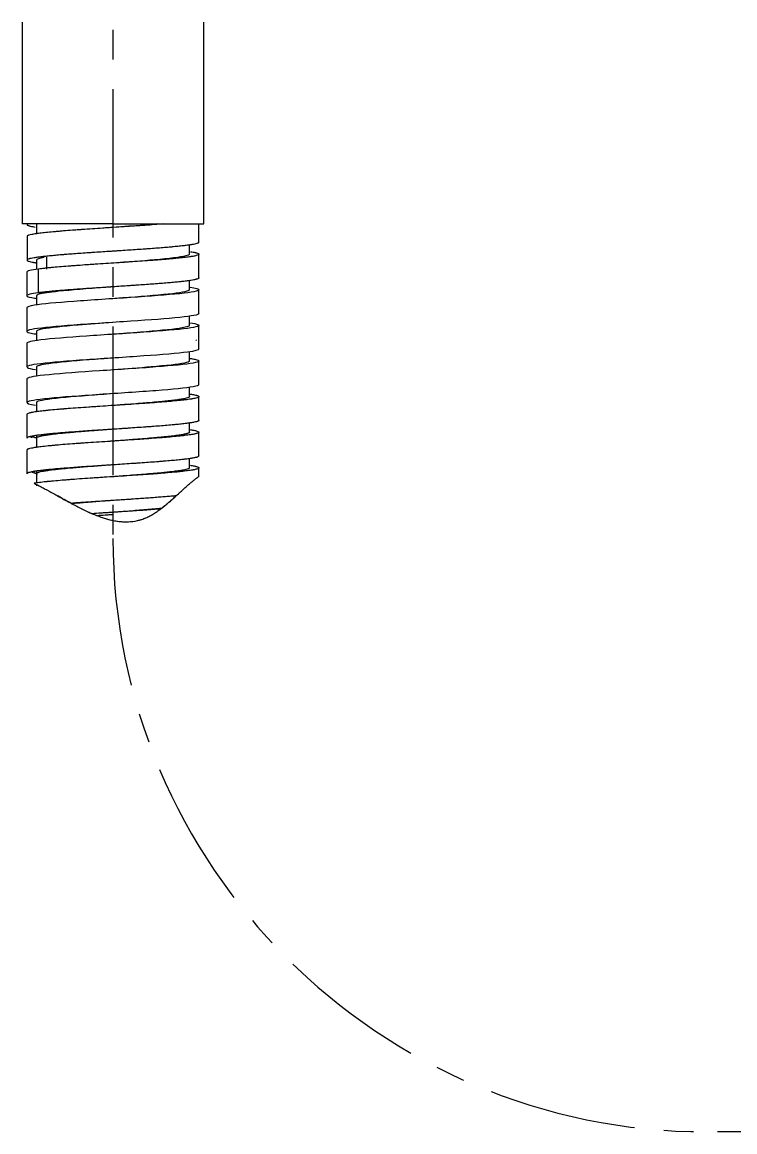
# Model space of a CAD drawing. Extents: x 1171 to 2300, y 0 to 827.
# Drawn here: x 1440.1 to 1500.2, y 132.3 to 225.8 of the extents above; entities that cross this region are included whole.
import ezdxf

# ---------------------------------------------------------------- set-up
doc = ezdxf.new("R2010")
doc.units = 0
doc.header["$LTSCALE"] = 10
doc.header["$MEASUREMENT"] = 0
doc.linetypes.add('CENTER', pattern=[2, 1.25, -0.25, 0.25, -0.25])
doc.layers.add('1', color=7, linetype='CONTINUOUS')

msp = doc.modelspace()

# ---------------------------------------------------------------- linework, layer by layer
at = {"layer": '1', "color": 1, "linetype": 'CENTER', "lineweight": -3}
for p, q in [((1447.754, 340.123), (1447.754, 182.282)), ((1571.205, 132.282), (1497.754, 132.282))]:
    msp.add_line(p, q, dxfattribs=at)
at = {"layer": '1', "color": 7, "linetype": 'Continuous', "lineweight": -3}
for p, q in [((1440.104, 225.777), (1440.104, 208.777)), ((1455.404, 208.777), (1455.404, 225.777)), ((1447.754, 208.777), (1440.104, 208.777)), ((1447.754, 208.777), (1455.404, 208.777)), ((1442.171, 204.977), (1442.171, 205.971))]:
    msp.add_line(p, q, dxfattribs=at)
at = {"layer": '1', "color": 1, "linetype": 'CENTER', "lineweight": -3}
msp.add_arc((1497.754, 182.282), 50, 180, 270, dxfattribs=at)
at = {"layer": '1', "color": 7, "linetype": 'Continuous', "lineweight": -3}
for points, knots in [([(1440.549, 208.777), (1440.526, 208.762), (1440.514, 208.747), (1440.51, 208.717), (1440.519, 208.702), (1440.557, 208.672), (1440.586, 208.657), (1440.647, 208.634), (1440.669, 208.626), (1440.708, 208.615), (1440.721, 208.611), (1440.749, 208.603), (1440.764, 208.6), (1440.841, 208.581), (1440.913, 208.566), (1441.059, 208.539), (1441.129, 208.527), (1441.205, 208.515)], [0, 0, 0, 0, 0.172951, 0.172951, 0.345901, 0.345901, 0.518852, 0.518852, 0.605327, 0.605327, 0.648564, 0.648564, 0.691802, 0.691802, 0.864753, 0.864753, 1, 1, 1, 1]), ([(1452.011, 208.777), (1451.766, 208.757), (1451.513, 208.738), (1450.991, 208.698), (1450.721, 208.678), (1450.304, 208.649), (1450.163, 208.639), (1449.948, 208.624), (1449.876, 208.619), (1449.731, 208.609), (1449.658, 208.604), (1449.292, 208.579), (1448.998, 208.559), (1448.405, 208.52), (1448.106, 208.5), (1447.655, 208.471), (1447.505, 208.461), (1447.202, 208.441), (1447.052, 208.431), (1446.604, 208.401), (1446.309, 208.381), (1445.728, 208.342), (1445.441, 208.322), (1445.124, 208.3), (1445.088, 208.297), (1445.018, 208.292), (1444.983, 208.29), (1444.878, 208.282), (1444.809, 208.277), (1444.603, 208.263), (1444.468, 208.253), (1444.073, 208.223), (1443.819, 208.203), (1443.454, 208.174), (1443.335, 208.164), (1443.159, 208.149), (1443.102, 208.144), (1442.987, 208.134), (1442.931, 208.129), (1442.652, 208.104), (1442.443, 208.085), (1442.054, 208.045), (1441.874, 208.025), (1441.625, 207.996), (1441.545, 207.986), (1441.432, 207.971), (1441.395, 207.966), (1441.323, 207.956), (1441.288, 207.951), (1441.12, 207.926), (1441.004, 207.906), (1440.807, 207.867), (1440.728, 207.848), (1440.65, 207.823), (1440.629, 207.815), (1440.61, 207.808), (1440.598, 207.803), (1440.592, 207.8), (1440.565, 207.788), (1440.549, 207.778), (1440.52, 207.755), (1440.511, 207.741), (1440.512, 207.728)], [0, 0, 0, 0, 0.056551, 0.056551, 0.113103, 0.113103, 0.141379, 0.141379, 0.155517, 0.155517, 0.169654, 0.169654, 0.226206, 0.226206, 0.282757, 0.282757, 0.311033, 0.311033, 0.339309, 0.339309, 0.39586, 0.39586, 0.452412, 0.452412, 0.459481, 0.459481, 0.46655, 0.46655, 0.480688, 0.480688, 0.508963, 0.508963, 0.565515, 0.565515, 0.593791, 0.593791, 0.607929, 0.607929, 0.622066, 0.622066, 0.678618, 0.678618, 0.735169, 0.735169, 0.763445, 0.763445, 0.777583, 0.777583, 0.791721, 0.791721, 0.848272, 0.848272, 0.904824, 0.904824, 0.918962, 0.926031, 0.926031, 0.9331, 0.9331, 0.961375, 0.961375, 1, 1, 1, 1]), ([(1451.541, 208.777), (1451.178, 208.744), (1450.003, 208.644), (1448.648, 208.543), (1447.745, 208.477)], [0, 0, 0, 0, 0.332219, 1, 1, 1, 1]), ([(1454.996, 207.227), (1454.995, 207.215), (1454.989, 207.204), (1454.967, 207.184), (1454.956, 207.177), (1454.935, 207.165), (1454.928, 207.162), (1454.911, 207.154), (1454.902, 207.15), (1454.855, 207.131), (1454.758, 207.101), (1454.62, 207.071), (1454.462, 207.041), (1454.372, 207.026), (1454.246, 207.007), (1454.22, 207.003), (1454.167, 206.995), (1454.14, 206.992), (1454.056, 206.98), (1453.998, 206.973), (1453.817, 206.95), (1453.688, 206.935), (1453.412, 206.905), (1453.266, 206.89), (1453.034, 206.867), (1452.955, 206.86), (1452.832, 206.848), (1452.791, 206.844), (1452.707, 206.837), (1452.665, 206.833), (1452.451, 206.814), (1452.274, 206.799), (1451.908, 206.769), (1451.72, 206.754), (1451.331, 206.724), (1451.131, 206.709), (1450.873, 206.69), (1450.821, 206.686), (1450.716, 206.678), (1450.663, 206.674), (1450.504, 206.663), (1450.397, 206.655), (1450.075, 206.633), (1449.857, 206.618), (1449.416, 206.588), (1448.971, 206.558), (1448.515, 206.527), (1448.227, 206.508), (1448.169, 206.505), (1448.054, 206.497), (1447.881, 206.486), (1447.709, 206.474), (1447.366, 206.452), (1447.138, 206.437), (1446.684, 206.406), (1446.458, 206.391), (1446.121, 206.369), (1446.009, 206.361), (1445.841, 206.35), (1445.786, 206.346), (1445.675, 206.338), (1445.62, 206.334), (1445.345, 206.315), (1445.13, 206.3), (1444.71, 206.27), (1444.505, 206.255), (1444.104, 206.225), (1443.908, 206.21), (1443.67, 206.191), (1443.622, 206.188), (1443.528, 206.18), (1443.388, 206.169), (1443.253, 206.157), (1442.988, 206.135), (1442.649, 206.104), (1442.34, 206.074), (1442.12, 206.052), (1442.048, 206.044), (1441.944, 206.033), (1441.909, 206.029), (1441.841, 206.021), (1441.808, 206.017), (1441.645, 205.998), (1441.403, 205.968), (1441.2, 205.938), (1441.016, 205.908), (1440.934, 205.893), (1440.845, 205.874), (1440.827, 205.87), (1440.794, 205.863), (1440.778, 205.859), (1440.733, 205.848), (1440.705, 205.84), (1440.631, 205.817), (1440.593, 205.802), (1440.538, 205.772), (1440.521, 205.757), (1440.512, 205.734), (1440.511, 205.727), (1440.514, 205.716), (1440.516, 205.712), (1440.521, 205.704), (1440.524, 205.7), (1440.542, 205.681), (1440.568, 205.666), (1440.64, 205.636), (1440.686, 205.621), (1440.798, 205.591), (1440.865, 205.576), (1440.962, 205.557), (1440.983, 205.553), (1441.024, 205.545), (1441.046, 205.542), (1441.112, 205.53), (1441.159, 205.523), (1441.221, 205.513), (1441.233, 205.511), (1441.246, 205.509)], [0, 0, 0, 0, 0.020473, 0.020473, 0.033664, 0.033664, 0.04026, 0.04026, 0.046855, 0.046855, 0.073238, 0.09962, 0.09962, 0.126003, 0.126003, 0.132598, 0.132598, 0.139194, 0.139194, 0.152385, 0.152385, 0.178768, 0.178768, 0.20515, 0.20515, 0.218341, 0.218341, 0.224937, 0.224937, 0.231532, 0.231532, 0.257915, 0.257915, 0.284297, 0.284297, 0.31068, 0.31068, 0.317275, 0.317275, 0.323871, 0.323871, 0.337062, 0.337062, 0.363445, 0.363445, 0.389827, 0.416209, 0.416209, 0.422805, 0.422805, 0.429401, 0.442592, 0.442592, 0.468974, 0.468974, 0.495357, 0.495357, 0.508548, 0.508548, 0.515144, 0.515144, 0.521739, 0.521739, 0.548122, 0.548122, 0.574504, 0.574504, 0.600887, 0.600887, 0.607482, 0.607482, 0.614078, 0.627269, 0.627269, 0.653651, 0.680034, 0.680034, 0.693225, 0.693225, 0.699821, 0.699821, 0.706416, 0.706416, 0.732799, 0.759181, 0.759181, 0.785564, 0.785564, 0.792159, 0.792159, 0.798755, 0.798755, 0.811946, 0.811946, 0.838328, 0.838328, 0.864711, 0.864711, 0.877902, 0.877902, 0.884498, 0.884498, 0.891093, 0.891093, 0.917476, 0.917476, 0.943858, 0.943858, 0.970241, 0.970241, 0.976836, 0.976836, 0.983432, 0.983432, 0.996623, 0.996623, 1, 1, 1, 1]), ([(1454.297, 206.439), (1454.377, 206.427), (1454.451, 206.415), (1454.572, 206.393), (1454.622, 206.383), (1454.69, 206.368), (1454.712, 206.363), (1454.742, 206.356), (1454.752, 206.353), (1454.771, 206.348), (1454.781, 206.346), (1454.862, 206.323), (1454.915, 206.304), (1454.983, 206.264), (1454.999, 206.245), (1454.995, 206.215), (1454.989, 206.205), (1454.976, 206.193), (1454.974, 206.19), (1454.967, 206.185), (1454.957, 206.178), (1454.944, 206.17), (1454.896, 206.145), (1454.839, 206.126), (1454.691, 206.086), (1454.6, 206.066), (1454.462, 206.042), (1454.433, 206.037), (1454.388, 206.029), (1454.373, 206.027), (1454.342, 206.022), (1454.263, 206.009), (1454.178, 205.997), (1453.961, 205.967), (1453.8, 205.948), (1453.447, 205.908), (1453.255, 205.888), (1453.022, 205.866), (1452.996, 205.864), (1452.943, 205.859), (1452.863, 205.851), (1452.782, 205.844), (1452.618, 205.829), (1452.505, 205.819), (1452.16, 205.789), (1451.919, 205.769), (1451.541, 205.74), (1451.412, 205.73), (1451.215, 205.715), (1451.149, 205.71), (1451.014, 205.7), (1450.947, 205.695), (1450.608, 205.67), (1450.33, 205.65), (1449.764, 205.611), (1449.476, 205.592), (1449.034, 205.562), (1448.885, 205.552), (1448.697, 205.54), (1448.66, 205.537), (1448.584, 205.532), (1448.472, 205.525), (1448.359, 205.517), (1447.984, 205.492), (1447.684, 205.473), (1447.087, 205.433), (1446.788, 205.413), (1446.453, 205.391), (1446.416, 205.388), (1446.342, 205.383), (1446.305, 205.381), (1446.194, 205.373), (1446.12, 205.368), (1445.9, 205.354), (1445.755, 205.344), (1445.326, 205.314), (1445.046, 205.294), (1444.636, 205.265), (1444.501, 205.255), (1444.302, 205.24), (1444.236, 205.235), (1444.137, 205.228), (1444.105, 205.225), (1444.039, 205.22), (1444.007, 205.218), (1443.716, 205.195), (1443.471, 205.176), (1443.004, 205.136), (1442.783, 205.117), (1442.469, 205.087), (1442.368, 205.077), (1442.22, 205.062), (1442.171, 205.057), (1442.076, 205.047), (1442.029, 205.042), (1441.801, 205.017), (1441.633, 204.997), (1441.48, 204.977)], [0, 0, 0, 0, 0.025064, 0.025064, 0.045375, 0.045375, 0.055531, 0.055531, 0.060609, 0.060609, 0.065686, 0.065686, 0.106309, 0.106309, 0.146931, 0.146931, 0.167242, 0.167242, 0.17232, 0.17232, 0.177398, 0.187553, 0.187553, 0.228176, 0.228176, 0.268798, 0.268798, 0.278954, 0.278954, 0.284031, 0.284031, 0.289109, 0.30942, 0.30942, 0.350043, 0.350043, 0.390665, 0.390665, 0.395743, 0.395743, 0.400821, 0.410976, 0.410976, 0.431287, 0.431287, 0.47191, 0.47191, 0.492221, 0.492221, 0.502376, 0.502376, 0.512532, 0.512532, 0.553154, 0.553154, 0.593777, 0.593777, 0.614088, 0.614088, 0.619166, 0.619166, 0.624243, 0.634399, 0.634399, 0.675021, 0.675021, 0.715644, 0.715644, 0.720721, 0.720721, 0.725799, 0.725799, 0.735955, 0.735955, 0.756266, 0.756266, 0.796888, 0.796888, 0.8172, 0.8172, 0.827355, 0.827355, 0.832433, 0.832433, 0.837511, 0.837511, 0.878133, 0.878133, 0.918755, 0.918755, 0.939067, 0.939067, 0.949222, 0.949222, 0.959378, 0.959378, 1, 1, 1, 1]), ([(1454.2, 206.227), (1454.2, 206.177), (1453.872, 206.019), (1451.691, 205.769), (1448.981, 205.568), (1447.74, 205.476)], [0, 0, 0, 0, 0.199495, 0.632369, 1, 1, 1, 1]), ([(1441.479, 204.977), (1441.161, 204.936), (1440.668, 204.852), (1440.507, 204.769), (1440.508, 204.727)], [0, 0, 0, 0, 0.499712, 1, 1, 1, 1]), ([(1454.997, 204.229), (1454.997, 204.227), (1454.996, 204.218), (1454.991, 204.209), (1454.972, 204.186), (1454.949, 204.171), (1454.881, 204.141), (1454.837, 204.126), (1454.755, 204.103), (1454.725, 204.095), (1454.66, 204.08), (1454.624, 204.073), (1454.511, 204.05), (1454.426, 204.035), (1454.235, 204.005), (1454.13, 203.99), (1453.899, 203.96), (1453.773, 203.945), (1453.604, 203.926), (1453.569, 203.922), (1453.499, 203.914), (1453.392, 203.903), (1453.281, 203.892), (1453.054, 203.869), (1452.736, 203.839), (1452.388, 203.809), (1452.117, 203.786), (1452.025, 203.778), (1451.883, 203.767), (1451.836, 203.763), (1451.74, 203.755), (1451.692, 203.752), (1451.45, 203.733), (1451.053, 203.702), (1450.432, 203.657), (1449.998, 203.627), (1449.722, 203.608), (1449.666, 203.605), (1449.554, 203.597), (1449.498, 203.593), (1449.33, 203.582), (1449.217, 203.574), (1448.879, 203.552), (1448.652, 203.537), (1448.197, 203.506), (1447.969, 203.491), (1447.625, 203.469), (1447.51, 203.461), (1447.338, 203.45), (1447.28, 203.446), (1447.165, 203.438), (1447.107, 203.434), (1446.82, 203.415), (1446.593, 203.4), (1446.144, 203.37), (1445.922, 203.355), (1445.483, 203.325), (1445.266, 203.31), (1444.999, 203.291), (1444.945, 203.287), (1444.839, 203.28), (1444.786, 203.276), (1444.628, 203.264), (1444.525, 203.257), (1444.219, 203.234), (1444.021, 203.219), (1443.639, 203.189), (1443.453, 203.174), (1443.185, 203.152), (1443.097, 203.144), (1442.967, 203.133), (1442.924, 203.129), (1442.839, 203.121), (1442.797, 203.117), (1442.588, 203.098), (1442.43, 203.083), (1442.13, 203.053), (1441.988, 203.038), (1441.722, 203.007), (1441.597, 202.992), (1441.48, 202.977)], [0, 0, 0, 0, 0.004128, 0.022235, 0.022235, 0.058448, 0.058448, 0.094662, 0.094662, 0.112769, 0.112769, 0.130875, 0.130875, 0.167089, 0.167089, 0.203303, 0.203303, 0.239516, 0.239516, 0.248569, 0.248569, 0.257623, 0.27573, 0.27573, 0.311943, 0.348157, 0.348157, 0.366263, 0.366263, 0.375317, 0.375317, 0.38437, 0.38437, 0.420584, 0.456797, 0.493011, 0.493011, 0.502064, 0.502064, 0.511117, 0.511117, 0.529224, 0.529224, 0.565438, 0.565438, 0.601651, 0.601651, 0.619758, 0.619758, 0.628811, 0.628811, 0.637865, 0.637865, 0.674078, 0.674078, 0.710292, 0.710292, 0.746505, 0.746505, 0.755559, 0.755559, 0.764612, 0.764612, 0.782719, 0.782719, 0.818932, 0.818932, 0.855146, 0.855146, 0.873253, 0.873253, 0.882306, 0.882306, 0.891359, 0.891359, 0.927573, 0.927573, 0.963786, 0.963786, 1, 1, 1, 1]), ([(1441.479, 202.977), (1441.161, 202.936), (1440.274, 202.786), (1440.473, 202.627), (1441.237, 202.51), (1441.295, 202.502)], [0, 0, 0, 0, 0.263249, 0.947222, 1, 1, 1, 1]), ([(1454.259, 203.445), (1454.743, 203.372), (1455.394, 203.191), (1453.84, 202.902), (1449.382, 202.577), (1444.198, 202.252), (1441.056, 201.968), (1440.507, 201.793), (1440.508, 201.726)], [0, 0, 0, 0, 0.126725, 0.315762, 0.504798, 0.693834, 0.88287, 1, 1, 1, 1]), ([(1442.171, 202.977), (1441.889, 202.936), (1441.45, 202.852), (1441.307, 202.769), (1441.308, 202.727)], [0, 0, 0, 0, 0.500337, 1, 1, 1, 1]), ([(1447.74, 203.476), (1447.519, 203.46), (1445.837, 203.335), (1443.688, 203.169), (1442.452, 203.019), (1442.171, 202.977)], [0, 0, 0, 0, 0.098152, 0.749362, 1, 1, 1, 1]), ([(1454.204, 203.227), (1454.202, 203.118), (1453.167, 202.902), (1450.117, 202.652), (1448.204, 202.51), (1447.753, 202.477)], [0, 0, 0, 0, 0.432837, 0.866435, 1, 1, 1, 1]), ([(1455.004, 201.227), (1455.002, 201.118), (1453.838, 200.902), (1449.382, 200.577), (1444.198, 200.252), (1440.599, 199.927), (1440.287, 199.679), (1441.042, 199.54), (1441.252, 199.509)], [0, 0, 0, 0, 0.18886, 0.378051, 0.567241, 0.756432, 0.945623, 1, 1, 1, 1]), ([(1454.214, 200.452), (1454.557, 200.402), (1455.318, 200.244), (1454.537, 199.977), (1450.561, 199.652), (1445.334, 199.327), (1441.395, 199.019), (1440.506, 198.818), (1440.505, 198.726)], [0, 0, 0, 0, 0.08659, 0.274975, 0.463361, 0.651746, 0.840132, 1, 1, 1, 1]), ([(1447.753, 200.477), (1446.741, 200.402), (1444.262, 200.219), (1441.796, 199.969), (1441.307, 199.793), (1441.308, 199.726)], [0, 0, 0, 0, 0.299532, 0.732407, 1, 1, 1, 1]), ([(1454.202, 200.228), (1454.2, 200.144), (1453.517, 199.952), (1450.798, 199.702), (1448.549, 199.536), (1447.764, 199.478)], [0, 0, 0, 0, 0.333958, 0.767555, 1, 1, 1, 1]), ([(1455.002, 198.228), (1454.999, 198.144), (1454.232, 197.952), (1450.561, 197.652), (1445.334, 197.327), (1441.186, 197.002), (1440.167, 196.731), (1440.864, 196.568), (1441.224, 196.513)], [0, 0, 0, 0, 0.146021, 0.335609, 0.525196, 0.714784, 0.904371, 1, 1, 1, 1]), ([(1454.256, 197.446), (1454.41, 197.423), (1455.166, 197.292), (1455.066, 197.052), (1451.67, 196.727), (1446.529, 196.402), (1441.934, 196.077), (1440.549, 195.852), (1440.504, 195.735), (1440.504, 195.727)], [0, 0, 0, 0, 0.039887, 0.228991, 0.418096, 0.607201, 0.796306, 0.985411, 1, 1, 1, 1]), ([(1447.764, 197.478), (1447.085, 197.428), (1444.941, 197.269), (1442.096, 197.018), (1441.305, 196.818), (1441.305, 196.726)], [0, 0, 0, 0, 0.200526, 0.632771, 1, 1, 1, 1]), ([(1454.2, 197.227), (1454.2, 197.169), (1453.794, 197.002), (1451.471, 196.752), (1448.882, 196.561), (1447.759, 196.478)], [0, 0, 0, 0, 0.233572, 0.667078, 1, 1, 1, 1]), ([(1455, 195.227), (1454.999, 195.169), (1454.543, 195.002), (1451.67, 194.727), (1446.529, 194.402), (1441.934, 194.077), (1440.11, 193.781), (1440.702, 193.593), (1441.223, 193.513)], [0, 0, 0, 0, 0.102076, 0.291698, 0.48132, 0.670942, 0.860565, 1, 1, 1, 1]), ([(1447.759, 194.478), (1447.419, 194.452), (1445.618, 194.319), (1442.576, 194.077), (1441.344, 193.852), (1441.304, 193.736), (1441.304, 193.727)], [0, 0, 0, 0, 0.100522, 0.533757, 0.966993, 1, 1, 1, 1]), ([(1454.279, 194.442), (1454.348, 194.432), (1454.411, 194.421), (1454.589, 194.39), (1454.69, 194.369), (1454.791, 194.343), (1454.809, 194.338), (1454.836, 194.33), (1454.845, 194.327), (1454.861, 194.322), (1454.9, 194.309), (1454.956, 194.285), (1454.984, 194.264), (1455.002, 194.243), (1455.005, 194.233), (1455.001, 194.212), (1454.994, 194.201), (1454.975, 194.186), (1454.968, 194.18), (1454.95, 194.17), (1454.94, 194.164), (1454.882, 194.138), (1454.816, 194.117), (1454.644, 194.075), (1454.539, 194.055), (1454.382, 194.028), (1454.333, 194.02), (1454.281, 194.012), (1454.246, 194.007), (1454.228, 194.005), (1454.138, 193.991), (1454.061, 193.981), (1453.817, 193.949), (1453.637, 193.929), (1453.243, 193.887), (1453.029, 193.866), (1452.74, 193.839), (1452.681, 193.834), (1452.562, 193.824), (1452.502, 193.818), (1452.32, 193.803), (1452.195, 193.792), (1451.813, 193.761), (1451.547, 193.74), (1451.13, 193.708), (1450.988, 193.698), (1450.806, 193.685), (1450.77, 193.682), (1450.697, 193.677), (1450.587, 193.669), (1450.476, 193.661), (1450.105, 193.635), (1449.803, 193.614), (1449.188, 193.572), (1448.875, 193.551), (1448.477, 193.525), (1448.397, 193.52), (1448.237, 193.509), (1448.157, 193.504), (1447.918, 193.488), (1447.759, 193.478), (1447.283, 193.446), (1446.967, 193.425), (1446.496, 193.394), (1446.339, 193.383), (1446.143, 193.37), (1446.104, 193.368), (1446.026, 193.362), (1445.987, 193.36), (1445.871, 193.352), (1445.794, 193.346), (1445.41, 193.32), (1445.113, 193.299), (1444.534, 193.258), (1444.253, 193.237), (1443.912, 193.21), (1443.845, 193.205), (1443.744, 193.197), (1443.711, 193.195), (1443.645, 193.189), (1443.48, 193.176), (1443.321, 193.163), (1442.95, 193.132), (1442.717, 193.111), (1442.388, 193.079), (1442.282, 193.069), (1442.129, 193.053), (1442.079, 193.048), (1442.005, 193.04), (1441.98, 193.037), (1441.932, 193.032), (1441.908, 193.029), (1441.697, 193.006), (1441.529, 192.985), (1441.229, 192.943), (1441.097, 192.922), (1440.955, 192.896), (1440.928, 192.891), (1440.876, 192.88), (1440.851, 192.875), (1440.78, 192.859), (1440.738, 192.849), (1440.628, 192.817), (1440.574, 192.796), (1440.526, 192.765), (1440.514, 192.755), (1440.506, 192.739), (1440.504, 192.733), (1440.504, 192.728), (1440.504, 192.727)], [0, 0, 0, 0, 0.018196, 0.018196, 0.054883, 0.054883, 0.064055, 0.064055, 0.06864, 0.06864, 0.073226, 0.091569, 0.109913, 0.109913, 0.128256, 0.128256, 0.146599, 0.146599, 0.155771, 0.155771, 0.164942, 0.164942, 0.201629, 0.201629, 0.238315, 0.238315, 0.247487, 0.252073, 0.252073, 0.256658, 0.256658, 0.275002, 0.275002, 0.311688, 0.311688, 0.348375, 0.348375, 0.357546, 0.357546, 0.366718, 0.366718, 0.385061, 0.385061, 0.421748, 0.421748, 0.440091, 0.440091, 0.444677, 0.444677, 0.449262, 0.458434, 0.458434, 0.49512, 0.49512, 0.531807, 0.531807, 0.540979, 0.540979, 0.55015, 0.55015, 0.568493, 0.568493, 0.60518, 0.60518, 0.623523, 0.623523, 0.628109, 0.628109, 0.632695, 0.632695, 0.641866, 0.641866, 0.678553, 0.678553, 0.715239, 0.715239, 0.724411, 0.724411, 0.728997, 0.728997, 0.733582, 0.751926, 0.751926, 0.788612, 0.788612, 0.806955, 0.806955, 0.816127, 0.816127, 0.820713, 0.820713, 0.825299, 0.825299, 0.861985, 0.861985, 0.898672, 0.898672, 0.907843, 0.907843, 0.917015, 0.917015, 0.935358, 0.935358, 0.972045, 0.972045, 0.990388, 0.990388, 0.999559, 1, 1, 1, 1]), ([(1454.204, 194.226), (1454.204, 194.222), (1454.203, 194.217), (1454.196, 194.202), (1454.187, 194.191), (1454.169, 194.178), (1454.165, 194.175), (1454.157, 194.17), (1454.152, 194.167), (1454.138, 194.159), (1454.127, 194.154), (1454.067, 194.127), (1454, 194.106), (1453.83, 194.063), (1453.728, 194.042), (1453.592, 194.018), (1453.577, 194.015), (1453.545, 194.01), (1453.529, 194.007), (1453.481, 193.999), (1453.447, 193.994), (1453.344, 193.978), (1453.272, 193.967), (1453.042, 193.936), (1452.874, 193.914), (1452.598, 193.883), (1452.502, 193.872), (1452.352, 193.856), (1452.301, 193.851), (1452.197, 193.84), (1452.144, 193.835), (1451.876, 193.808), (1451.651, 193.787), (1451.179, 193.744), (1450.933, 193.723), (1450.612, 193.697), (1450.547, 193.691), (1450.448, 193.683), (1450.415, 193.68), (1450.349, 193.675), (1450.184, 193.662), (1450.017, 193.648), (1449.611, 193.617), (1449.336, 193.595), (1448.916, 193.564), (1448.775, 193.553), (1448.56, 193.537), (1448.489, 193.532), (1448.381, 193.524), (1448.345, 193.521), (1448.272, 193.516), (1448.236, 193.513), (1448.053, 193.499), (1447.907, 193.488), (1447.76, 193.478)], [0, 0, 0, 0, 0.01909, 0.01909, 0.061702, 0.061702, 0.072354, 0.072354, 0.083007, 0.083007, 0.104313, 0.104313, 0.189535, 0.189535, 0.274758, 0.274758, 0.28541, 0.28541, 0.296063, 0.296063, 0.317369, 0.317369, 0.35998, 0.35998, 0.445202, 0.445202, 0.487813, 0.487813, 0.509119, 0.509119, 0.530425, 0.530425, 0.615647, 0.615647, 0.700869, 0.700869, 0.722175, 0.722175, 0.732828, 0.732828, 0.743481, 0.786092, 0.786092, 0.871314, 0.871314, 0.913925, 0.913925, 0.935231, 0.935231, 0.945884, 0.945884, 0.956537, 0.956537, 1, 1, 1, 1]), ([(1455.004, 192.228), (1455.004, 192.225), (1455.003, 192.222), (1454.998, 192.202), (1454.979, 192.185), (1454.939, 192.164), (1454.93, 192.16), (1454.911, 192.151), (1454.879, 192.139), (1454.84, 192.126), (1454.753, 192.101), (1454.682, 192.084), (1454.515, 192.051), (1454.419, 192.034), (1454.296, 192.015), (1454.282, 192.013), (1454.254, 192.008), (1454.24, 192.006), (1454.196, 192), (1454.107, 191.987), (1454.012, 191.974), (1453.813, 191.949), (1453.67, 191.932), (1453.36, 191.899), (1453.194, 191.882), (1452.973, 191.861), (1452.928, 191.857), (1452.837, 191.848), (1452.791, 191.844), (1452.65, 191.831), (1452.555, 191.823), (1452.262, 191.798), (1451.857, 191.764), (1451.422, 191.73), (1451.085, 191.705), (1450.97, 191.697), (1450.825, 191.686), (1450.795, 191.684), (1450.737, 191.68), (1450.649, 191.673), (1450.56, 191.667), (1450.264, 191.646), (1450.023, 191.629), (1449.534, 191.596), (1449.286, 191.579), (1448.909, 191.554), (1448.782, 191.545), (1448.591, 191.532), (1448.527, 191.528), (1448.431, 191.522), (1448.399, 191.52), (1448.334, 191.515), (1448.045, 191.496), (1447.758, 191.477), (1447.248, 191.444), (1446.995, 191.427), (1446.616, 191.402), (1446.489, 191.393), (1446.301, 191.381), (1446.238, 191.377), (1446.112, 191.368), (1446.049, 191.364), (1445.736, 191.343), (1445.492, 191.326), (1445.014, 191.292), (1444.546, 191.259), (1444.101, 191.225), (1443.856, 191.206), (1443.829, 191.204), (1443.775, 191.2), (1443.748, 191.198), (1443.668, 191.191), (1443.509, 191.178), (1443.355, 191.166), (1443.055, 191.141), (1442.863, 191.124), (1442.499, 191.09), (1442.326, 191.073), (1442.121, 191.052), (1442.081, 191.048), (1442.001, 191.04), (1441.962, 191.035), (1441.848, 191.023), (1441.774, 191.014), (1441.563, 190.989), (1441.435, 190.972), (1441.202, 190.939), (1441.097, 190.922), (1440.958, 190.897), (1440.914, 190.888), (1440.864, 190.878), (1440.854, 190.875), (1440.834, 190.871), (1440.806, 190.865), (1440.779, 190.858), (1440.695, 190.837), (1440.64, 190.821), (1440.558, 190.787), (1440.53, 190.77), (1440.508, 190.745), (1440.504, 190.737), (1440.504, 190.728), (1440.504, 190.728), (1440.504, 190.727)], [0, 0, 0, 0, 0.005727, 0.005727, 0.039415, 0.039415, 0.047837, 0.047837, 0.056259, 0.073103, 0.073103, 0.106791, 0.106791, 0.14048, 0.14048, 0.144691, 0.144691, 0.148902, 0.148902, 0.157324, 0.174168, 0.174168, 0.207856, 0.207856, 0.241544, 0.241544, 0.249966, 0.249966, 0.258388, 0.258388, 0.275232, 0.275232, 0.30892, 0.342609, 0.342609, 0.359453, 0.359453, 0.363664, 0.363664, 0.367875, 0.376297, 0.376297, 0.409985, 0.409985, 0.443673, 0.443673, 0.460517, 0.460517, 0.468939, 0.468939, 0.47315, 0.47315, 0.477361, 0.51105, 0.51105, 0.544738, 0.544738, 0.561582, 0.561582, 0.570004, 0.570004, 0.578426, 0.578426, 0.612114, 0.612114, 0.645802, 0.67949, 0.67949, 0.683701, 0.683701, 0.687912, 0.687912, 0.696335, 0.713179, 0.713179, 0.746867, 0.746867, 0.780555, 0.780555, 0.788977, 0.788977, 0.797399, 0.797399, 0.814243, 0.814243, 0.847931, 0.847931, 0.88162, 0.88162, 0.898464, 0.898464, 0.902675, 0.902675, 0.906886, 0.915308, 0.915308, 0.948996, 0.948996, 0.982684, 0.982684, 0.999528, 0.999528, 1, 1, 1, 1]), ([(1454.253, 191.446), (1454.305, 191.438), (1454.355, 191.431), (1454.434, 191.417), (1454.465, 191.412), (1454.523, 191.402), (1454.551, 191.396), (1454.685, 191.37), (1454.772, 191.349), (1454.906, 191.307), (1454.953, 191.287), (1454.983, 191.263), (1454.986, 191.26), (1454.991, 191.255), (1454.998, 191.247), (1455.007, 191.228), (1455.002, 191.213), (1454.978, 191.181), (1454.94, 191.161), (1454.852, 191.129), (1454.817, 191.119), (1454.758, 191.103), (1454.736, 191.098), (1454.691, 191.087), (1454.668, 191.082), (1454.544, 191.055), (1454.425, 191.035), (1454.152, 190.993), (1453.997, 190.972), (1453.801, 190.948), (1453.778, 190.946), (1453.734, 190.94), (1453.711, 190.938), (1453.642, 190.93), (1453.595, 190.924), (1453.451, 190.909), (1453.351, 190.898), (1453.04, 190.867), (1452.818, 190.846), (1452.462, 190.815), (1452.34, 190.804), (1452.151, 190.788), (1452.087, 190.783), (1451.989, 190.775), (1451.957, 190.773), (1451.891, 190.767), (1451.858, 190.765), (1451.56, 190.741), (1451.286, 190.72), (1450.72, 190.678), (1450.428, 190.657), (1450.051, 190.631), (1449.975, 190.626), (1449.86, 190.618), (1449.822, 190.615), (1449.745, 190.61), (1449.706, 190.607), (1449.513, 190.594), (1449.358, 190.584), (1448.891, 190.552), (1448.577, 190.531), (1448.103, 190.5), (1447.944, 190.49), (1447.705, 190.474), (1447.585, 190.466), (1447.465, 190.458), (1447.385, 190.453), (1447.345, 190.45), (1446.985, 190.426), (1446.669, 190.406), (1446.047, 190.364), (1445.74, 190.343), (1445.363, 190.317), (1445.25, 190.309), (1445.138, 190.301), (1445.063, 190.296), (1445.026, 190.293), (1444.84, 190.28), (1444.695, 190.269), (1444.267, 190.238), (1443.993, 190.217), (1443.467, 190.175), (1443.214, 190.154), (1442.943, 190.131), (1442.913, 190.128), (1442.853, 190.123), (1442.765, 190.115), (1442.679, 190.107), (1442.51, 190.091), (1442.402, 190.081), (1442.088, 190.049), (1441.895, 190.029), (1441.63, 189.997), (1441.546, 189.987), (1441.446, 189.973), (1441.427, 189.971), (1441.388, 189.965), (1441.331, 189.957), (1441.277, 189.95), (1441.102, 189.923), (1440.983, 189.902), (1440.782, 189.861), (1440.701, 189.84), (1440.632, 189.816), (1440.625, 189.813), (1440.611, 189.808), (1440.604, 189.806), (1440.585, 189.798), (1440.574, 189.792), (1440.543, 189.777), (1440.528, 189.766), (1440.51, 189.746), (1440.505, 189.737), (1440.505, 189.727)], [0, 0, 0, 0, 0.013612, 0.013612, 0.022761, 0.022761, 0.031909, 0.031909, 0.068501, 0.068501, 0.105094, 0.105094, 0.109668, 0.109668, 0.114242, 0.12339, 0.141686, 0.141686, 0.178279, 0.178279, 0.196575, 0.196575, 0.205723, 0.205723, 0.214871, 0.214871, 0.251464, 0.251464, 0.288056, 0.288056, 0.29263, 0.29263, 0.297204, 0.297204, 0.306352, 0.306352, 0.324649, 0.324649, 0.361241, 0.361241, 0.379537, 0.379537, 0.388685, 0.388685, 0.39326, 0.39326, 0.397834, 0.397834, 0.434426, 0.434426, 0.471019, 0.471019, 0.480167, 0.480167, 0.484741, 0.484741, 0.489315, 0.489315, 0.507611, 0.507611, 0.544204, 0.544204, 0.5625, 0.5625, 0.571648, 0.576222, 0.576222, 0.580796, 0.580796, 0.617389, 0.617389, 0.653981, 0.653981, 0.663129, 0.667703, 0.667703, 0.672277, 0.672277, 0.690574, 0.690574, 0.727166, 0.727166, 0.763759, 0.763759, 0.768333, 0.768333, 0.772907, 0.782055, 0.782055, 0.800351, 0.800351, 0.836944, 0.836944, 0.85524, 0.85524, 0.859814, 0.859814, 0.864388, 0.873536, 0.873536, 0.910128, 0.910128, 0.946721, 0.946721, 0.951295, 0.951295, 0.955869, 0.955869, 0.965017, 0.965017, 0.983313, 0.983313, 1, 1, 1, 1]), ([(1440.751, 190.872), (1440.758, 190.868), (1440.765, 190.864), (1440.798, 190.848), (1440.831, 190.836), (1440.89, 190.817), (1440.912, 190.811), (1440.936, 190.805)], [0, 0, 0, 0, 0.17143, 0.17143, 0.72088, 0.72088, 1, 1, 1, 1]), ([(1440.906, 190.926), (1440.906, 190.925), (1440.906, 190.923), (1440.908, 190.909), (1440.917, 190.896), (1440.949, 190.871), (1440.971, 190.859), (1441.031, 190.834), (1441.104, 190.81), (1441.205, 190.785), (1441.273, 190.77), (1441.283, 190.768), (1441.294, 190.766)], [0, 0, 0, 0, 0.032438, 0.032438, 0.264134, 0.264134, 0.49583, 0.49583, 0.727526, 0.959222, 0.959222, 1, 1, 1, 1]), ([(1447.76, 191.478), (1447.59, 191.465), (1447.421, 191.453), (1447.022, 191.423), (1446.793, 191.406), (1446.507, 191.384), (1446.45, 191.38), (1446.337, 191.371), (1446.28, 191.367), (1446.112, 191.354), (1446.001, 191.346), (1445.671, 191.32), (1445.24, 191.286), (1444.826, 191.252), (1444.573, 191.231), (1444.522, 191.227), (1444.422, 191.218), (1444.273, 191.205), (1444.129, 191.192), (1443.847, 191.167), (1443.666, 191.15), (1443.321, 191.116), (1443.156, 191.099), (1442.96, 191.077), (1442.922, 191.073), (1442.845, 191.064), (1442.808, 191.06), (1442.697, 191.047), (1442.626, 191.038), (1442.422, 191.013), (1442.296, 190.996), (1442.066, 190.962), (1441.962, 190.945), (1441.821, 190.919), (1441.776, 190.911), (1441.714, 190.898), (1441.694, 190.894), (1441.655, 190.885), (1441.636, 190.881), (1441.547, 190.859), (1441.488, 190.842), (1441.394, 190.808), (1441.358, 190.791), (1441.324, 190.766), (1441.316, 190.757), (1441.309, 190.746), (1441.308, 190.744), (1441.306, 190.74), (1441.306, 190.738), (1441.305, 190.733), (1441.304, 190.731), (1441.304, 190.728)], [0, 0, 0, 0, 0.050431, 0.050431, 0.118765, 0.118765, 0.135848, 0.135848, 0.152932, 0.152932, 0.187099, 0.187099, 0.255433, 0.323767, 0.323767, 0.34085, 0.34085, 0.357934, 0.392101, 0.392101, 0.460435, 0.460435, 0.528769, 0.528769, 0.545852, 0.545852, 0.562936, 0.562936, 0.597103, 0.597103, 0.665437, 0.665437, 0.733771, 0.733771, 0.767938, 0.767938, 0.785021, 0.785021, 0.802105, 0.802105, 0.870439, 0.870439, 0.938773, 0.938773, 0.97294, 0.97294, 0.981482, 0.981482, 0.990023, 0.990023, 1, 1, 1, 1]), ([(1454.203, 191.228), (1454.203, 191.222), (1454.201, 191.217), (1454.188, 191.19), (1454.158, 191.168), (1454.086, 191.136), (1454.057, 191.126), (1454.006, 191.11), (1453.988, 191.104), (1453.95, 191.094), (1453.93, 191.088), (1453.823, 191.062), (1453.72, 191.04), (1453.48, 190.998), (1453.342, 190.977), (1453.148, 190.95), (1453.108, 190.945), (1453.046, 190.937), (1453.025, 190.934), (1452.983, 190.929), (1452.876, 190.915), (1452.764, 190.902), (1452.484, 190.87), (1452.284, 190.849), (1451.964, 190.817), (1451.853, 190.806), (1451.683, 190.79), (1451.626, 190.785), (1451.538, 190.777), (1451.508, 190.774), (1451.449, 190.769), (1451.42, 190.766), (1451.151, 190.742), (1450.904, 190.721), (1450.393, 190.678), (1450.129, 190.657), (1449.788, 190.63), (1449.719, 190.625), (1449.615, 190.617), (1449.58, 190.614), (1449.51, 190.609), (1449.336, 190.595), (1449.16, 190.582), (1448.737, 190.55), (1448.453, 190.529), (1448.026, 190.497), (1447.885, 190.487), (1447.744, 190.476)], [0, 0, 0, 0, 0.022627, 0.022627, 0.10769, 0.10769, 0.150221, 0.150221, 0.171487, 0.171487, 0.192753, 0.192753, 0.277816, 0.277816, 0.362879, 0.362879, 0.384145, 0.384145, 0.394777, 0.394777, 0.40541, 0.447942, 0.447942, 0.533005, 0.533005, 0.575536, 0.575536, 0.596802, 0.596802, 0.607435, 0.607435, 0.618068, 0.618068, 0.70313, 0.70313, 0.788193, 0.788193, 0.809459, 0.809459, 0.820092, 0.820092, 0.830725, 0.873256, 0.873256, 0.958319, 0.958319, 1, 1, 1, 1]), ([(1455.004, 189.228), (1455.005, 189.197), (1454.96, 189.167), (1454.846, 189.128), (1454.818, 189.119), (1454.771, 189.106), (1454.755, 189.102), (1454.72, 189.094), (1454.702, 189.089), (1454.607, 189.068), (1454.519, 189.052), (1454.32, 189.018), (1454.208, 189.001), (1454.022, 188.976), (1453.957, 188.967), (1453.855, 188.955), (1453.82, 188.951), (1453.749, 188.942), (1453.712, 188.938), (1453.527, 188.917), (1453.368, 188.9), (1453.032, 188.866), (1452.854, 188.849), (1452.478, 188.816), (1452.281, 188.799), (1452.022, 188.778), (1451.97, 188.774), (1451.864, 188.765), (1451.705, 188.752), (1451.542, 188.74), (1451.212, 188.715), (1450.987, 188.698), (1450.523, 188.664), (1450.286, 188.647), (1449.981, 188.626), (1449.92, 188.622), (1449.796, 188.614), (1449.734, 188.609), (1449.548, 188.597), (1449.424, 188.588), (1449.049, 188.563), (1448.798, 188.546), (1448.292, 188.513), (1448.038, 188.496), (1447.653, 188.471), (1447.525, 188.462), (1447.267, 188.445), (1447.139, 188.437), (1446.757, 188.411), (1446.505, 188.395), (1446.007, 188.361), (1445.76, 188.344), (1445.395, 188.319), (1445.274, 188.311), (1445.124, 188.3), (1445.094, 188.298), (1445.034, 188.294), (1445.004, 188.291), (1444.915, 188.285), (1444.856, 188.281), (1444.563, 188.26), (1444.336, 188.243), (1443.896, 188.209), (1443.683, 188.193), (1443.375, 188.167), (1443.273, 188.159), (1443.124, 188.146), (1443.075, 188.142), (1442.978, 188.134), (1442.929, 188.129), (1442.691, 188.108), (1442.511, 188.091), (1442.171, 188.058), (1442.012, 188.041), (1441.714, 188.007), (1441.576, 187.991), (1441.433, 187.971), (1441.417, 187.969), (1441.386, 187.965), (1441.34, 187.959), (1441.237, 187.944), (1441.157, 187.931), (1441.005, 187.906), (1440.916, 187.889), (1440.764, 187.856), (1440.701, 187.839), (1440.637, 187.818), (1440.625, 187.814), (1440.603, 187.805), (1440.593, 187.801), (1440.565, 187.788), (1440.549, 187.78), (1440.516, 187.756), (1440.505, 187.742), (1440.505, 187.727)], [0, 0, 0, 0, 0.061536, 0.061536, 0.078368, 0.078368, 0.086784, 0.086784, 0.095199, 0.095199, 0.128863, 0.128863, 0.162526, 0.162526, 0.179358, 0.179358, 0.187773, 0.187773, 0.196189, 0.196189, 0.229852, 0.229852, 0.263516, 0.263516, 0.297179, 0.297179, 0.305595, 0.305595, 0.31401, 0.330842, 0.330842, 0.364505, 0.364505, 0.398169, 0.398169, 0.406584, 0.406584, 0.415, 0.415, 0.431832, 0.431832, 0.465495, 0.465495, 0.499158, 0.499158, 0.51599, 0.51599, 0.532822, 0.532822, 0.566485, 0.566485, 0.600148, 0.600148, 0.61698, 0.61698, 0.621188, 0.621188, 0.625395, 0.625395, 0.633811, 0.633811, 0.667475, 0.667475, 0.701138, 0.701138, 0.717969, 0.717969, 0.726385, 0.726385, 0.734801, 0.734801, 0.768464, 0.768464, 0.802128, 0.802128, 0.835791, 0.835791, 0.839999, 0.839999, 0.844207, 0.852622, 0.869454, 0.869454, 0.903117, 0.903117, 0.93678, 0.93678, 0.945196, 0.945196, 0.953612, 0.953612, 0.970444, 0.970444, 1, 1, 1, 1]), ([(1440.904, 187.928), (1440.904, 187.921), (1440.906, 187.914), (1440.919, 187.894), (1440.933, 187.882), (1440.961, 187.866), (1440.967, 187.863), (1440.98, 187.857), (1440.987, 187.854), (1441.009, 187.844), (1441.025, 187.838), (1441.079, 187.82), (1441.144, 187.8), (1441.225, 187.781), (1441.256, 187.774)], [0, 0, 0, 0, 0.138837, 0.138837, 0.381555, 0.381555, 0.442235, 0.442235, 0.502914, 0.502914, 0.624273, 0.624273, 0.866991, 1, 1, 1, 1]), ([(1454.297, 188.44), (1454.308, 188.438), (1454.319, 188.436), (1454.463, 188.414), (1454.577, 188.393), (1454.695, 188.366), (1454.718, 188.361), (1454.75, 188.353), (1454.76, 188.351), (1454.78, 188.345), (1454.828, 188.332), (1454.869, 188.319), (1454.949, 188.288), (1454.983, 188.267), (1455.003, 188.235), (1455.004, 188.225), (1454.998, 188.209), (1454.995, 188.204), (1454.988, 188.196), (1454.985, 188.193), (1454.979, 188.188), (1454.976, 188.185), (1454.943, 188.162), (1454.892, 188.141), (1454.75, 188.099), (1454.659, 188.078), (1454.519, 188.052), (1454.475, 188.044), (1454.429, 188.036), (1454.397, 188.031), (1454.381, 188.028), (1454.299, 188.015), (1454.228, 188.005), (1454.005, 187.973), (1453.839, 187.952), (1453.563, 187.921), (1453.467, 187.911), (1453.316, 187.895), (1453.239, 187.887), (1453.159, 187.879), (1453.106, 187.874), (1453.079, 187.871), (1452.832, 187.847), (1452.6, 187.826), (1452.109, 187.785), (1451.851, 187.764), (1451.445, 187.732), (1451.307, 187.722), (1451.13, 187.709), (1451.094, 187.706), (1451.023, 187.701), (1450.916, 187.693), (1450.808, 187.685), (1450.445, 187.659), (1450.148, 187.638), (1449.542, 187.596), (1449.232, 187.575), (1448.876, 187.551), (1448.836, 187.549), (1448.757, 187.543), (1448.638, 187.536), (1448.519, 187.528), (1448.28, 187.512), (1448.122, 187.501), (1447.646, 187.47), (1447.33, 187.449), (1446.856, 187.418), (1446.698, 187.407), (1446.5, 187.394), (1446.461, 187.392), (1446.382, 187.386), (1446.343, 187.384), (1446.225, 187.376), (1446.147, 187.37), (1445.759, 187.344), (1445.455, 187.323), (1444.863, 187.282), (1444.575, 187.261), (1444.224, 187.234), (1444.154, 187.229), (1444.015, 187.219), (1443.947, 187.213), (1443.745, 187.197), (1443.613, 187.187), (1443.229, 187.156), (1442.986, 187.135), (1442.641, 187.103), (1442.53, 187.093), (1442.367, 187.077), (1442.314, 187.072), (1442.235, 187.064), (1442.209, 187.061), (1442.158, 187.056), (1442.133, 187.053), (1441.906, 187.03), (1441.723, 187.009), (1441.392, 186.967), (1441.244, 186.946), (1441.115, 186.925)], [0, 0, 0, 0, 0.003488, 0.003488, 0.045009, 0.045009, 0.055389, 0.055389, 0.06058, 0.06058, 0.06577, 0.086531, 0.086531, 0.128052, 0.128052, 0.148813, 0.148813, 0.159193, 0.159193, 0.164383, 0.164383, 0.169573, 0.169573, 0.211095, 0.211095, 0.252616, 0.252616, 0.262996, 0.268186, 0.268186, 0.273377, 0.273377, 0.294137, 0.294137, 0.335659, 0.335659, 0.356419, 0.356419, 0.3668, 0.37199, 0.37199, 0.37718, 0.37718, 0.418701, 0.418701, 0.460223, 0.460223, 0.480983, 0.480983, 0.486173, 0.486173, 0.491364, 0.501744, 0.501744, 0.543265, 0.543265, 0.584787, 0.584787, 0.589977, 0.589977, 0.595167, 0.605547, 0.605547, 0.626308, 0.626308, 0.667829, 0.667829, 0.68859, 0.68859, 0.69378, 0.69378, 0.69897, 0.69897, 0.709351, 0.709351, 0.750872, 0.750872, 0.792393, 0.792393, 0.802774, 0.802774, 0.813154, 0.813154, 0.833915, 0.833915, 0.875436, 0.875436, 0.896197, 0.896197, 0.906577, 0.906577, 0.911767, 0.911767, 0.916957, 0.916957, 0.958479, 0.958479, 1, 1, 1, 1]), ([(1447.753, 188.477), (1447.716, 188.474), (1447.678, 188.472), (1447.409, 188.452), (1447.179, 188.435), (1446.723, 188.401), (1446.497, 188.384), (1446.049, 188.35), (1445.828, 188.332), (1445.389, 188.298), (1445.175, 188.281), (1444.761, 188.247), (1444.56, 188.23), (1444.169, 188.196), (1443.979, 188.179), (1443.75, 188.157), (1443.704, 188.153), (1443.614, 188.144), (1443.481, 188.131), (1443.354, 188.119), (1443.105, 188.093), (1442.948, 188.076), (1442.654, 188.042), (1442.482, 188.021), (1442.325, 187.999), (1442.263, 187.991), (1442.233, 187.986), (1442.145, 187.974), (1442.089, 187.965), (1441.929, 187.939), (1441.74, 187.905), (1441.595, 187.871), (1441.518, 187.85), (1441.504, 187.846), (1441.476, 187.837), (1441.463, 187.833), (1441.426, 187.82), (1441.404, 187.811), (1441.349, 187.786), (1441.324, 187.769), (1441.301, 187.735), (1441.301, 187.718), (1441.321, 187.692), (1441.331, 187.684), (1441.347, 187.673), (1441.351, 187.671), (1441.354, 187.669)], [0, 0, 0, 0, 0.010262, 0.010262, 0.07361, 0.07361, 0.136957, 0.136957, 0.200304, 0.200304, 0.263651, 0.263651, 0.326999, 0.326999, 0.390346, 0.390346, 0.406183, 0.406183, 0.422019, 0.453693, 0.453693, 0.51704, 0.51704, 0.580388, 0.596224, 0.596224, 0.612061, 0.612061, 0.643735, 0.643735, 0.707082, 0.770429, 0.770429, 0.786266, 0.786266, 0.802103, 0.802103, 0.833777, 0.833777, 0.897124, 0.897124, 0.960471, 0.960471, 0.992145, 0.992145, 1, 1, 1, 1]), ([(1454.2, 188.228), (1454.2, 188.22), (1454.198, 188.212), (1454.191, 188.202), (1454.189, 188.199), (1454.185, 188.194), (1454.182, 188.191), (1454.173, 188.183), (1454.166, 188.178), (1454.142, 188.162), (1454.12, 188.151), (1454.044, 188.119), (1453.974, 188.098), (1453.842, 188.066), (1453.793, 188.055), (1453.712, 188.039), (1453.684, 188.034), (1453.625, 188.023), (1453.595, 188.018), (1453.437, 187.991), (1453.295, 187.97), (1452.978, 187.928), (1452.803, 187.906), (1452.566, 187.88), (1452.517, 187.874), (1452.418, 187.863), (1452.368, 187.858), (1452.214, 187.842), (1452.109, 187.831), (1451.786, 187.799), (1451.558, 187.778), (1451.2, 187.746), (1451.078, 187.736), (1450.89, 187.72), (1450.826, 187.714), (1450.73, 187.706), (1450.697, 187.703), (1450.633, 187.698), (1450.6, 187.695), (1450.307, 187.671), (1450.04, 187.65), (1449.495, 187.608), (1449.217, 187.586), (1448.862, 187.56), (1448.79, 187.554), (1448.683, 187.546), (1448.647, 187.544), (1448.575, 187.538), (1448.395, 187.525), (1448.215, 187.511), (1447.967, 187.493), (1447.863, 187.485), (1447.759, 187.478)], [0, 0, 0, 0, 0.03054, 0.03054, 0.041204, 0.041204, 0.051868, 0.051868, 0.073195, 0.073195, 0.11585, 0.11585, 0.20116, 0.20116, 0.243815, 0.243815, 0.265142, 0.265142, 0.28647, 0.28647, 0.371779, 0.371779, 0.457089, 0.457089, 0.478416, 0.478416, 0.499744, 0.499744, 0.542399, 0.542399, 0.627708, 0.627708, 0.670363, 0.670363, 0.691691, 0.691691, 0.702354, 0.702354, 0.713018, 0.713018, 0.798328, 0.798328, 0.883638, 0.883638, 0.904965, 0.904965, 0.915629, 0.915629, 0.926292, 0.968947, 0.968947, 1, 1, 1, 1]), ([(1441.106, 187.917), (1441.108, 187.91), (1441.113, 187.903), (1441.124, 187.891), (1441.129, 187.887), (1441.135, 187.882), (1441.135, 187.882), (1441.136, 187.882)], [0, 0, 0, 0, 0.60177, 0.60177, 0.970501, 0.970501, 1, 1, 1, 1]), ([(1453.088, 185.872), (1453.211, 185.983), (1453.328, 186.091), (1453.555, 186.298), (1453.664, 186.397), (1453.872, 186.585), (1453.972, 186.674), (1454.114, 186.799), (1454.161, 186.839), (1454.228, 186.897), (1454.25, 186.916), (1454.294, 186.953), (1454.315, 186.971), (1454.42, 187.06), (1454.497, 187.123), (1454.636, 187.234), (1454.698, 187.283), (1454.78, 187.344), (1454.805, 187.363), (1454.839, 187.389), (1454.85, 187.397), (1454.871, 187.412), (1454.881, 187.42), (1454.928, 187.454), (1454.956, 187.473), (1454.993, 187.499), (1455.002, 187.506), (1455.002, 187.506), (1455.002, 187.506), (1455.002, 187.506)], [0, 0, 0, 0, 0.111032, 0.111032, 0.222065, 0.222065, 0.333097, 0.333097, 0.388613, 0.388613, 0.416371, 0.416371, 0.444129, 0.444129, 0.555161, 0.555161, 0.666194, 0.666194, 0.72171, 0.72171, 0.749468, 0.749468, 0.777226, 0.777226, 0.888258, 0.888258, 0.99929, 0.99929, 1, 1, 1, 1]), ([(1441.115, 186.925), (1441.281, 186.843), (1441.476, 186.745), (1441.807, 186.571), (1441.923, 186.509), (1442.107, 186.41), (1442.17, 186.376), (1442.267, 186.324), (1442.299, 186.306), (1442.365, 186.27), (1442.398, 186.252), (1442.565, 186.16), (1442.702, 186.083), (1442.986, 185.925), (1443.132, 185.843), (1443.432, 185.676), (1443.586, 185.59), (1443.824, 185.458), (1443.905, 185.414), (1444.067, 185.325), (1444.149, 185.28), (1444.233, 185.235)], [0, 0, 0, 0, 0.25, 0.25, 0.375, 0.375, 0.4375, 0.4375, 0.46875, 0.46875, 0.5, 0.5, 0.625, 0.625, 0.75, 0.75, 0.875, 0.875, 0.9375, 0.9375, 1, 1, 1, 1]), ([(1453.356, 186.116), (1453.358, 186.118), (1453.363, 186.123), (1453.371, 186.13), (1453.377, 186.135), (1453.379, 186.137)], [0, 0, 0, 0, 0.334825, 0.668127, 1, 1, 1, 1]), ([(1453.088, 185.872), (1452.951, 185.859), (1452.808, 185.845), (1452.511, 185.819), (1452.204, 185.792), (1451.876, 185.766), (1451.623, 185.746), (1451.537, 185.739), (1451.363, 185.726), (1451.275, 185.719), (1451.006, 185.699), (1450.824, 185.686), (1450.456, 185.659), (1450.081, 185.633), (1449.696, 185.607), (1449.403, 185.587), (1449.305, 185.58), (1449.157, 185.57), (1449.107, 185.567), (1449.007, 185.56), (1448.957, 185.557), (1448.706, 185.54), (1448.506, 185.527), (1448.105, 185.5), (1447.704, 185.474), (1447.303, 185.447), (1446.902, 185.421), (1446.702, 185.408), (1446.452, 185.391), (1446.402, 185.388), (1446.303, 185.381), (1446.154, 185.371), (1446.007, 185.361), (1445.715, 185.341), (1445.331, 185.315), (1444.958, 185.288), (1444.591, 185.262), (1444.41, 185.248), (1444.233, 185.235)], [0, 0, 0, 0, 0.0625, 0.0625, 0.125, 0.1875, 0.1875, 0.21875, 0.21875, 0.25, 0.25, 0.3125, 0.3125, 0.375, 0.4375, 0.4375, 0.46875, 0.46875, 0.484375, 0.484375, 0.5, 0.5, 0.5625, 0.5625, 0.625, 0.6875, 0.6875, 0.75, 0.75, 0.765625, 0.765625, 0.78125, 0.8125, 0.8125, 0.875, 0.9375, 0.9375, 1, 1, 1, 1]), ([(1444.233, 185.235), (1444.241, 185.231), (1444.249, 185.226), (1444.267, 185.217), (1444.276, 185.212), (1444.286, 185.206)], [0, 0, 0, 0, 0.499987, 0.499987, 1, 1, 1, 1]), ([(1444.287, 185.206), (1444.422, 185.133), (1444.56, 185.06), (1444.841, 184.914), (1444.985, 184.84), (1445.278, 184.695), (1445.427, 184.624), (1445.73, 184.484), (1445.884, 184.415), (1446.041, 184.349)], [0, 0, 0, 0, 0.25, 0.25, 0.5, 0.5, 0.75, 0.75, 1, 1, 1, 1]), ([(1447.784, 185.479), (1447.606, 185.466), (1447.429, 185.453), (1447.044, 185.425), (1446.836, 185.409), (1446.423, 185.378), (1446.218, 185.362), (1445.964, 185.343), (1445.913, 185.339), (1445.812, 185.331), (1445.761, 185.327), (1445.611, 185.315), (1445.511, 185.308), (1445.217, 185.284), (1444.833, 185.253), (1444.467, 185.222), (1444.288, 185.206)], [0, 0, 0, 0, 0.144312, 0.144312, 0.315449, 0.315449, 0.486587, 0.486587, 0.529372, 0.529372, 0.572156, 0.572156, 0.657725, 0.657725, 0.828862, 1, 1, 1, 1]), ([(1451.818, 184.796), (1451.847, 184.817), (1451.875, 184.838), (1451.99, 184.927), (1452.071, 184.992), (1452.167, 185.07), (1452.185, 185.085), (1452.222, 185.115), (1452.276, 185.159), (1452.326, 185.201), (1452.42, 185.281), (1452.477, 185.329), (1452.575, 185.414), (1452.617, 185.451), (1452.66, 185.488), (1452.668, 185.495), (1452.683, 185.509), (1452.703, 185.527), (1452.719, 185.541), (1452.745, 185.564), (1452.754, 185.572), (1452.754, 185.572), (1452.754, 185.572), (1452.754, 185.572)], [0, 0, 0, 0, 0.049817, 0.049817, 0.207967, 0.207967, 0.247504, 0.247504, 0.287042, 0.366117, 0.366117, 0.524267, 0.524267, 0.682416, 0.682416, 0.721954, 0.721954, 0.761491, 0.840566, 0.840566, 0.998716, 0.998716, 1, 1, 1, 1]), ([(1451.829, 184.803), (1451.959, 184.902), (1452.084, 185.002), (1452.326, 185.2), (1452.443, 185.3), (1452.668, 185.495), (1452.776, 185.591), (1452.984, 185.777), (1453.083, 185.867), (1453.178, 185.954)], [0, 0, 0, 0, 0.25, 0.25, 0.5, 0.5, 0.75, 0.75, 1, 1, 1, 1]), ([(1445.109, 184.779), (1445.112, 184.778), (1445.117, 184.775), (1445.122, 184.772), (1445.125, 184.771)], [0, 0, 0, 0, 0.497322, 1, 1, 1, 1]), ([(1445.141, 184.763), (1445.164, 184.752), (1445.187, 184.741), (1445.279, 184.696), (1445.348, 184.662), (1445.557, 184.563), (1445.7, 184.497), (1445.91, 184.405), (1445.975, 184.376), (1446.041, 184.349)], [0, 0, 0, 0, 0.080493, 0.080493, 0.317235, 0.317235, 0.79072, 0.79072, 1, 1, 1, 1]), ([(1446.011, 184.361), (1446.249, 184.26), (1446.492, 184.165), (1446.802, 184.058), (1446.864, 184.037), (1446.99, 183.996), (1447.053, 183.977), (1447.242, 183.92), (1447.369, 183.885), (1447.751, 183.792), (1448.008, 183.744), (1448.398, 183.699), (1448.529, 183.688), (1448.726, 183.68), (1448.792, 183.679), (1448.923, 183.679), (1448.988, 183.68), (1449.312, 183.694), (1449.566, 183.727), (1449.876, 183.797), (1449.937, 183.812), (1450.029, 183.837), (1450.059, 183.846), (1450.12, 183.864), (1450.271, 183.911), (1450.416, 183.966), (1450.643, 184.064), (1450.753, 184.117), (1450.969, 184.231), (1451.074, 184.291), (1451.229, 184.386), (1451.28, 184.418), (1451.381, 184.484), (1451.43, 184.517), (1451.578, 184.618), (1451.674, 184.687), (1451.768, 184.757)], [0, 0, 0, 0, 0.125, 0.125, 0.15625, 0.15625, 0.1875, 0.1875, 0.25, 0.25, 0.375, 0.375, 0.4375, 0.4375, 0.46875, 0.46875, 0.5, 0.5, 0.625, 0.625, 0.65625, 0.65625, 0.671875, 0.671875, 0.6875, 0.75, 0.75, 0.8125, 0.8125, 0.875, 0.875, 0.90625, 0.90625, 0.9375, 0.9375, 1, 1, 1, 1]), ([(1451.768, 184.757), (1451.557, 184.741), (1451.341, 184.724), (1450.898, 184.691), (1450.445, 184.659), (1449.971, 184.626), (1449.669, 184.605), (1449.608, 184.601), (1449.486, 184.593), (1449.302, 184.58), (1449.118, 184.568), (1448.749, 184.543), (1448.502, 184.527), (1448.005, 184.494), (1447.755, 184.477), (1447.442, 184.457), (1447.379, 184.452), (1447.254, 184.444), (1447.191, 184.44), (1447.002, 184.428), (1446.877, 184.419), (1446.504, 184.394), (1446.256, 184.378), (1446.011, 184.361)], [0, 0, 0, 0, 0.125, 0.125, 0.25, 0.375, 0.375, 0.40625, 0.40625, 0.4375, 0.5, 0.5, 0.625, 0.625, 0.75, 0.75, 0.78125, 0.78125, 0.8125, 0.8125, 0.875, 0.875, 1, 1, 1, 1]), ([(1446.199, 184.283), (1446.197, 184.284), (1446.194, 184.285), (1446.191, 184.287), (1446.189, 184.287)], [0, 0, 0, 0, 0.501729, 1, 1, 1, 1]), ([(1447.763, 184.278), (1447.758, 184.278), (1447.752, 184.277), (1447.638, 184.269), (1447.529, 184.262), (1447.365, 184.251), (1447.31, 184.247), (1447.201, 184.24), (1447.146, 184.236), (1446.874, 184.217), (1446.657, 184.203), (1446.441, 184.188)], [0, 0, 0, 0, 0.01259, 0.01259, 0.259442, 0.259442, 0.382868, 0.382868, 0.506295, 0.506295, 1, 1, 1, 1]), ([(1451.828, 184.804), (1451.629, 184.785), (1451.421, 184.766), (1450.991, 184.728), (1450.768, 184.709), (1450.422, 184.681), (1450.305, 184.671), (1450.127, 184.657), (1450.067, 184.652), (1449.976, 184.645), (1449.945, 184.643), (1449.885, 184.638), (1449.854, 184.636), (1449.58, 184.614), (1449.333, 184.595), (1448.835, 184.558), (1448.583, 184.539), (1448.2, 184.51), (1448.072, 184.501), (1447.879, 184.486), (1447.815, 184.482), (1447.735, 184.476), (1447.719, 184.475), (1447.704, 184.473)], [0, 0, 0, 0, 0.172113, 0.172113, 0.344227, 0.344227, 0.430283, 0.430283, 0.473312, 0.473312, 0.494826, 0.494826, 0.51634, 0.51634, 0.688453, 0.688453, 0.860567, 0.860567, 0.946623, 0.946623, 0.989652, 0.989652, 1, 1, 1, 1]), ([(1451.126, 184.323), (1451.124, 184.322), (1451.12, 184.32), (1451.115, 184.317), (1451.113, 184.316)], [0, 0, 0, 0, 0.502211, 1, 1, 1, 1]), ([(1447.141, 183.95), (1447.178, 183.939), (1447.215, 183.929), (1447.417, 183.872), (1447.584, 183.831), (1447.754, 183.797)], [0, 0, 0, 0, 0.184672, 0.184672, 1, 1, 1, 1]), ([(1447.754, 183.797), (1447.923, 183.762), (1448.091, 183.735), (1448.336, 183.706), (1448.413, 183.698), (1448.489, 183.693)], [0, 0, 0, 0, 0.686106, 0.686106, 1, 1, 1, 1]), ([(1450.454, 183.984), (1450.457, 183.984), (1450.461, 183.986), (1450.465, 183.988), (1450.467, 183.989)], [0, 0, 0, 0, 0.498471, 1, 1, 1, 1])]:
    msp.add_open_spline(points, degree=3, knots=knots, dxfattribs=at)
for points, degree in [([(1441.304, 208.741), (1441.304, 208.344), (1441.304, 207.946)], 2), ([(1454.996, 207.215), (1454.996, 208.777)], 1), ([(1440.512, 207.74), (1440.512, 205.715)], 1), ([(1454.2, 206.227), (1454.2, 206.616), (1454.2, 207.004)], 2), ([(1441.971, 205.946), (1441.538, 205.873), (1441.306, 205.8), (1441.304, 205.727)], 3), ([(1441.308, 205.744), (1441.308, 205.345), (1441.308, 204.945)], 2), ([(1454.997, 204.216), (1454.997, 206.241)], 1), ([(1441.479, 202.977), (1441.479, 203.644), (1441.479, 204.311), (1441.479, 204.977)], 3), ([(1440.508, 204.727), (1440.508, 203.727), (1440.508, 202.727)], 2), ([(1454.204, 203.226), (1454.204, 203.621), (1454.204, 204.016)], 2), ([(1442.168, 202.977), (1441.937, 202.977), (1441.706, 202.977), (1441.475, 202.977)], 3), ([(1455.004, 201.226), (1455.004, 202.226), (1455.004, 203.226)], 2), ([(1441.308, 202.758), (1441.308, 202.35), (1441.308, 201.941)], 2), ([(1440.508, 201.726), (1440.508, 200.726), (1440.508, 199.726)], 2), ([(1454.202, 200.227), (1454.202, 200.62), (1454.202, 201.014)], 2), ([(1455.002, 198.227), (1455.002, 199.227), (1455.002, 200.227)], 2), ([(1441.305, 199.739), (1441.305, 199.34), (1441.305, 198.942)], 2), ([(1440.505, 198.726), (1440.505, 197.726), (1440.505, 196.726)], 2), ([(1454.8, 199.027), (1454.799, 199.006), (1454.78, 198.986), (1454.74, 198.965)], 3), ([(1454.2, 197.227), (1454.2, 197.618), (1454.2, 198.009)], 2), ([(1441.304, 196.725), (1441.304, 196.335), (1441.304, 195.945)], 2), ([(1455, 195.227), (1455, 196.227), (1455, 197.227)], 2), ([(1440.504, 195.727), (1440.504, 194.727), (1440.504, 193.727)], 2), ([(1454.204, 194.215), (1454.204, 194.609), (1454.204, 195.003)], 2), ([(1441.308, 193.741), (1441.308, 193.341), (1441.308, 192.941)], 2), ([(1455.004, 192.216), (1455.004, 193.228), (1455.004, 194.24)], 2), ([(1440.504, 192.74), (1440.504, 191.728), (1440.504, 190.715)], 2), ([(1454.203, 191.216), (1454.203, 191.609), (1454.203, 192.002)], 2), ([(1441.306, 190.94), (1441.306, 190.444), (1441.306, 189.947)], 2), ([(1455.004, 189.215), (1455.004, 190.227), (1455.004, 191.24)], 2), ([(1440.505, 189.739), (1440.505, 188.727), (1440.505, 187.715)], 2), ([(1454.2, 188.217), (1454.2, 188.615), (1454.2, 189.014)], 2), ([(1441.304, 187.947), (1441.304, 187.447), (1441.304, 186.948)], 2), ([(1455.002, 187.463), (1455.002, 188.239)], 1), ([(1441.304, 186.759), (1441.304, 186.737), (1441.304, 186.716)], 2), ([(1443.925, 185.403), (1443.637, 185.554), (1443.363, 185.705), (1443.106, 185.856)], 3), ([(1444.288, 185.206), (1444.062, 185.322), (1443.846, 185.439), (1443.64, 185.555)], 3), ([(1443.939, 185.395), (1443.934, 185.398), (1443.929, 185.4), (1443.924, 185.403)], 3), ([(1451.768, 184.757), (1451.777, 184.764), (1451.797, 184.779), (1451.818, 184.795), (1451.829, 184.804)], 3)]:
    msp.add_open_spline(points, degree=degree, dxfattribs=at)

doc.saveas('drawing.dxf')
